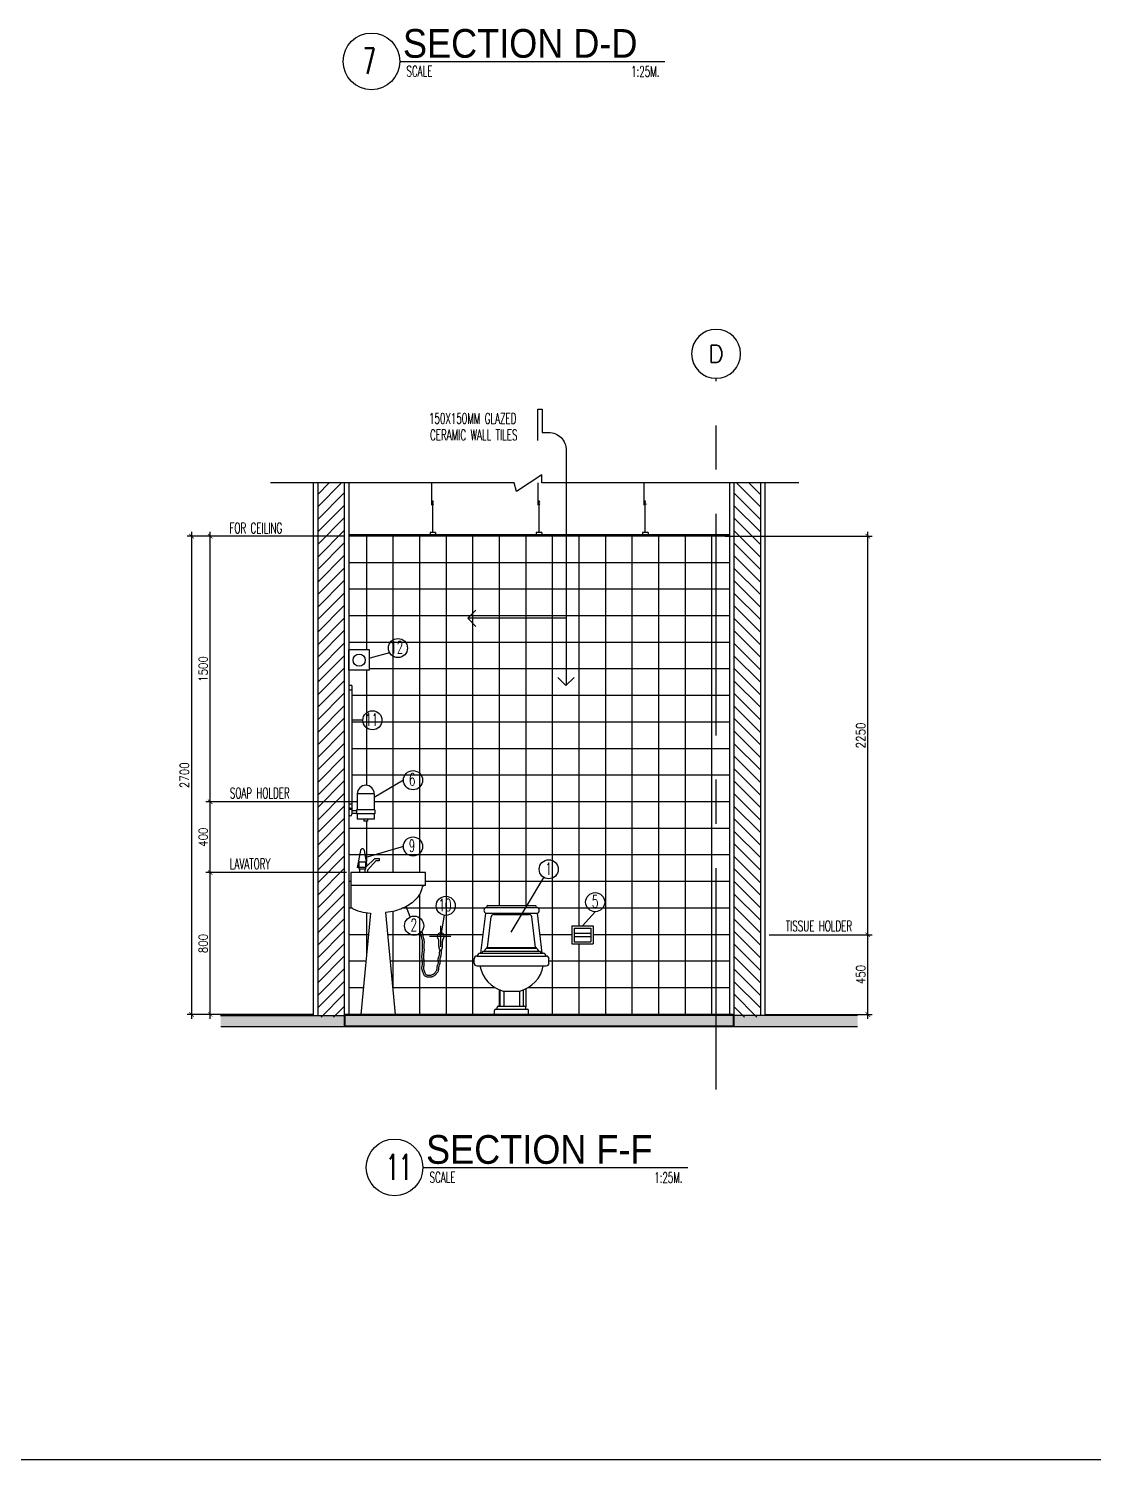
# Model space of a CAD drawing. Extents: x -263967 to -235090, y 196485 to 216410.
# Drawn here: x -250248 to -244234, y 196485 to 204562 of the extents above; entities that cross this region are included whole.
import ezdxf
from ezdxf.enums import TextEntityAlignment as Align

# ---------------------------------------------------------------- set-up
doc = ezdxf.new("R2010")
doc.units = 0
doc.header["$LTSCALE"] = 500
doc.header["$MEASUREMENT"] = 0
for name, pattern in [('CENTER2', [1.125, 0.75, -0.125, 0.125, -0.125]), ('CENTERX2', [4, 2.5, -0.5, 0.5, -0.5]), ('DASHED', [0.75, 0.5, -0.25]), ('HIDDEN', [0.375, 0.25, -0.125]), ('HIDDEN2', [0.1875, 0.125, -0.0625])]:
    doc.linetypes.add(name, pattern=pattern)
doc.layers.get('0').update_dxf_attribs({"linetype": 'CONTINUOUS'})
doc.layers.get('DEFPOINTS').update_dxf_attribs({"linetype": 'CONTINUOUS'})
for name, color, linetype in [('A-SFIX', 2, 'CONTINUOUS'), ('AX-CR', 2, 'CONTINUOUS'), ('AX-TXT', 2, 'CONTINUOUS'), ('AXES', 11, 'CENTERX2'), ('AXIS', 11, 'CENTER2'), ('DIM1', 2, 'CONTINUOUS'), ('Dimout', 4, 'CONTINUOUS'), ('DW', 7, 'CONTINUOUS'), ('ELE', 3, 'CONTINUOUS'), ('ELV', 7, 'CONTINUOUS'), ('FIX', 2, 'CONTINUOUS'), ('HatchA', 11, 'CONTINUOUS'), ('Plaster', 7, 'CONTINUOUS'), ('SANI', 2, 'CONTINUOUS'), ('SETTING', 3, 'CONTINUOUS'), ('Tile', 5, 'CONTINUOUS'), ('TITLE', 1, 'CONTINUOUS'), ('TXT', 2, 'CONTINUOUS'), ('TXT1', 2, 'CONTINUOUS'), ('WALL', 6, 'CONTINUOUS'), ('WallPartition', 2, 'CONTINUOUS'), ('Windows', 9, 'CONTINUOUS')]:
    doc.layers.add(name, color=color, linetype=linetype)
doc.styles.add('DIM', font='simplex.shx', dxfattribs={"width": 0.85})
doc.styles.add('ROMANS', font='romans.shx', dxfattribs={"width": 0.6})
doc.styles.add('TTXT', font='swisse.ttf', dxfattribs={"width": 0.9})
doc.dimstyles.new('DIM1-25', dxfattribs={"dimscale": 25, "dimtxt": 2, "dimasz": 1, "dimexe": 1, "dimexo": 1, "dimgap": 0.6, "dimtad": 1, "dimdec": 0, "dimdsep": 46, "dimtxsty": 'DIM', "dimblk1": 'ARCHTICK', "dimblk2": 'ARCHTICK', "dimsah": 1, "dimcen": 0.09, "dimdle": 1, "dimclrd": 256, "dimclrt": 2, "dimadec": 0, "dimazin": 0, "dimtfac": 1, "dimtdec": 0, "dimtix": 1, "dimtmove": 1, "dimatfit": 3, "dimldrblk": 'ARCHTICK', "dimfxl": 0, "dimtvp": 2, "dimtolj": 1, "dimtzin": 0, "dimarcsym": 0})

# ---------------------------------------------------------------- blocks, each defined once
blk = doc.blocks.new('A$C69CD438C')
at = {"layer": 'A-SFIX'}
for p, q in [((38.4, 345.8, 658.7), (65.9, 570.8, 658.7)), ((65.9, 603.8, 658.7), (356.8, 603.8, 658.7)), ((65.9, 570.8, 658.7), (356.8, 570.8, 658.7)), ((76.8, 614.7, 658.7), (345.8, 614.7, 658.7)), ((384.2, 345.8, 658.7), (356.8, 570.8, 658.7)), ((75.6, 378.7, 658.7), (96.7, 551.5, 658.7)), ((111.9, 565, 658.7), (310.7, 565, 658.7)), ((347, 378.7, 658.7), (326, 551.5, 658.7)), ((15.4, 329.3, 658.7), (407.3, 329.3, 658.7)), ((32.9, 345.8, 658.7), (389.7, 345.8, 658.7)), ((51.2, 356.8, 658.7), (371.4, 356.8, 658.7)), ((70, 373.2, 658.7), (352.6, 373.2, 658.7)), ((75.6, 378.7, 658.7), (347, 378.7, 658.7)), ((0, 289.8, 658.7), (0, 314, 658.7)), ((15.4, 274.4, 658.7), (407.3, 274.4, 658.7)), ((422.6, 289.8, 658.7), (422.6, 314, 658.7)), ((145.5, 137.8, 658.7), (145.5, 46.1, 658.7)), ((164.7, 131.7, 658.7), (258, 131.7, 658.7)), ((167.4, 131.7, 658.7), (167.4, 46.1, 658.7)), ((255.2, 131.7, 658.7), (255.2, 46.1, 658.7)), ((277.2, 137.8, 658.7), (277.2, 46.1, 658.7)), ((115.6, 0, 658.7), (115.6, 23.1, 658.7)), ((307.1, 0), (115.6, 0)), ((122.2, 29.6, 658.7), (300.5, 29.6, 658.7)), ((130.5, 29.6, 658.7), (130.5, 39.5, 658.7)), ((137.1, 46.1, 658.7), (285.5, 46.1, 658.7)), ((292.1, 29.6, 658.7), (292.1, 39.5, 658.7)), ((307.1, 0, 658.7), (307.1, 23.1, 658.7))]:
    blk.add_line(p, q, dxfattribs=at)
for centre, radius, start, end in [((72.7, 587.3, 658.7), 17.8, 112.61986, 247.38014), ((79.6, 606.5, 658.7), 8.68, 108.43495, 198.43495), ((343, 606.5, 658.7), 8.68, 341.56505, 71.56505), ((349.9, 587.3, 658.7), 17.8, 292.61986, 67.38014), ((111.9, 549.6, 658.7), 15.4, 90, 173.04704), ((310.7, 549.6, 658.7), 15.4, 6.95296, 90), ((15.4, 314, 658.7), 15.4, 90, 180), ((35.7, 326.6, 658.7), 19.4, 98.1301, 171.8699), ((58.5, 343.3, 658.7), 15.3, 118.30463, 170.72602), ((92.8, 342.2, 658.7), 38.5, 126.28859, 157.78628), ((76.4, 372.4, 658.7), 6.42, 96.98527, 172.09737), ((346.2, 372.4, 658.7), 6.42, 7.90263, 83.01473), ((329.8, 342.2, 658.7), 38.5, 22.21372, 53.71141), ((364.2, 343.3, 658.7), 15.3, 9.27398, 61.69537), ((387, 326.6, 658.7), 19.4, 8.1301, 81.8699), ((407.3, 314, 658.7), 15.4, 0, 90), ((15.4, 289.8, 658.7), 15.4, 180, 270), ((208.2, 304.1, 658.7), 177.8, 189.59805, 255.82073), ((214.4, 304.1, 658.7), 177.8, 284.17927, 350.40195), ((407.3, 289.8, 658.7), 15.4, 270, 0), ((122.2, 23.1, 658.7), 6.59, 90, 180), ((137.1, 39.5, 658.7), 6.59, 90, 180), ((285.5, 39.5, 658.7), 6.59, 0, 90), ((300.5, 23.1, 658.7), 6.59, 0, 90)]:
    blk.add_arc(centre, radius, start, end, dxfattribs=at)
blk = doc.blocks.new('A0-BOX')
at = {"layer": 'TITLE'}
blk.add_line((0, 0), (113.3, 0), dxfattribs=at)
blk = doc.blocks.new('walling')
at = {"layer": 'ELV'}
blk.add_line((0.1363, -1.1797), (-0.4198, -1.1797), dxfattribs=at)
blk.add_lwpolyline([(-0.025, -0.176), (-0.025, 0), (0, 0), (0, -0.1306), (0.0363, -0.1306, -0.414214), (0.1363, -0.2306), (0.1363, -1.5582)], format="xyb", dxfattribs=at)
at = {"layer": 'WALL'}
for p, q in [((-0.4198, -1.1797), (-0.3736, -1.1334)), ((-0.4198, -1.1797), (-0.3736, -1.2259)), ((0.1345, -1.56), (0.0882, -1.5137)), ((0.1345, -1.56), (0.1808, -1.5137))]:
    blk.add_line(p, q, dxfattribs=at)
at = {"layer": 'TXT', "style": 'ROMANS', "width": 0.6}
for s, p in [('150X150MM GLAZED', (-0.639, -0.0816)), ('CERAMIC WALL TILES', (-0.6331, -0.1746))]:
    blk.add_text(s, height=0.06, dxfattribs=at).set_placement(p)
blk = doc.blocks.new('_ARCHTICK')
at = {"color": 0, "linetype": 'ByBlock', "const_width": 0.15}
blk.add_lwpolyline([(-0.5, -0.5), (0.5, 0.5)], dxfattribs=at)
blk = doc.blocks.new('*D295')
at = {"layer": 'DEFPOINTS', "color": 0}
for p in [(-246338.9, 201697.2), (-245508.3, 201697.2), (-246090.3, 199447.2)]:
    blk.add_point(p, dxfattribs=at)
at = {"layer": 'Dimout', "color": 0, "lineweight": -2}
for p, q in [((-246313.9, 201697.2), (-245483.3, 201697.2)), ((-246065.3, 199447.2), (-245483.3, 199447.2))]:
    blk.add_line(p, q, dxfattribs=at)
at = {"layer": 'Dimout', "lineweight": -2}
blk.add_line((-245508.3, 199422.2), (-245508.3, 201722.2), dxfattribs=at)
at = {"layer": 'Dimout', "lineweight": -2, "xscale": 25, "yscale": 25, "zscale": 25}
for p, rotation in [((-245508.3, 201697.2), 90), ((-245508.3, 199447.2), 270)]:
    blk.add_blockref('_ARCHTICK', p, dxfattribs=dict(at, rotation=rotation))
at = {"layer": 'Dimout', "color": 2, "insert": (-245548.3, 200572.2), "char_height": 50, "attachment_point": 5, "rotation": 90, "style": 'DIM'}
blk.add_mtext('\\A1;2250', dxfattribs=at)
blk = doc.blocks.new('*D294')
at = {"layer": 'DEFPOINTS', "color": 0}
for p in [(-249222.3, 201697.2), (-249328.1, 198997.2), (-249222.3, 198997.2)]:
    blk.add_point(p, dxfattribs=at)
at = {"layer": 'Dimout', "color": 0, "lineweight": -2}
for p, q in [((-249247.3, 201697.2), (-249353.1, 201697.2)), ((-249247.3, 198997.2), (-249353.1, 198997.2))]:
    blk.add_line(p, q, dxfattribs=at)
at = {"layer": 'Dimout', "lineweight": -2}
blk.add_line((-249328.1, 201722.2), (-249328.1, 198972.2), dxfattribs=at)
at = {"layer": 'Dimout', "lineweight": -2, "xscale": 25, "yscale": 25, "zscale": 25}
for p, rotation in [((-249328.1, 201697.2), 90), ((-249328.1, 198997.2), 270)]:
    blk.add_blockref('_ARCHTICK', p, dxfattribs=dict(at, rotation=rotation))
at = {"layer": 'Dimout', "color": 2, "insert": (-249368.1, 200347.2), "char_height": 50, "attachment_point": 5, "rotation": 90, "style": 'DIM'}
blk.add_mtext('\\A1;2700', dxfattribs=at)
blk = doc.blocks.new('*D293')
at = {"layer": 'DEFPOINTS', "color": 0}
for p in [(-249222.3, 201697.2), (-248440.3, 201697.2), (-248391.7, 200197.2)]:
    blk.add_point(p, dxfattribs=at)
at = {"layer": 'Dimout', "color": 0, "lineweight": -2}
for p, q in [((-248465.3, 201697.2), (-249247.3, 201697.2)), ((-248416.7, 200197.2), (-249247.3, 200197.2))]:
    blk.add_line(p, q, dxfattribs=at)
at = {"layer": 'Dimout', "lineweight": -2}
blk.add_line((-249222.3, 200172.2), (-249222.3, 201722.2), dxfattribs=at)
at = {"layer": 'Dimout', "lineweight": -2, "xscale": 25, "yscale": 25, "zscale": 25}
for p, rotation in [((-249222.3, 201697.2), 90), ((-249222.3, 200197.2), 270)]:
    blk.add_blockref('_ARCHTICK', p, dxfattribs=dict(at, rotation=rotation))
at = {"layer": 'Dimout', "color": 2, "insert": (-249262.3, 200947.2), "char_height": 50, "attachment_point": 5, "rotation": 90, "style": 'DIM'}
blk.add_mtext('\\A1;1500', dxfattribs=at)
blk = doc.blocks.new('*D292')
at = {"layer": 'DEFPOINTS', "color": 0}
for p in [(-249222.3, 200197.2), (-248391.7, 200197.2), (-248427.5, 199797.6)]:
    blk.add_point(p, dxfattribs=at)
at = {"layer": 'Dimout', "color": 0, "lineweight": -2}
for p, q in [((-248416.7, 200197.2), (-249247.3, 200197.2)), ((-248452.5, 199797.6), (-249247.3, 199797.6))]:
    blk.add_line(p, q, dxfattribs=at)
at = {"layer": 'Dimout', "lineweight": -2}
blk.add_line((-249222.3, 199772.6), (-249222.3, 200222.2), dxfattribs=at)
at = {"layer": 'Dimout', "lineweight": -2, "xscale": 25, "yscale": 25, "zscale": 25}
for p, rotation in [((-249222.3, 200197.2), 90), ((-249222.3, 199797.6), 270)]:
    blk.add_blockref('_ARCHTICK', p, dxfattribs=dict(at, rotation=rotation))
at = {"layer": 'Dimout', "color": 2, "insert": (-249262.3, 199997.4), "char_height": 50, "attachment_point": 5, "rotation": 90, "style": 'DIM'}
blk.add_mtext('\\A1;400', dxfattribs=at)
blk = doc.blocks.new('*D291')
at = {"layer": 'DEFPOINTS', "color": 0}
for p in [(-249222.3, 199797.6), (-248427.5, 199797.6), (-248614.5, 198997.2)]:
    blk.add_point(p, dxfattribs=at)
at = {"layer": 'Dimout', "lineweight": -2}
blk.add_line((-249222.3, 198972.2), (-249222.3, 199822.6), dxfattribs=at)
at = {"layer": 'Dimout', "color": 0, "lineweight": -2}
for p, q in [((-248452.5, 199797.6), (-249247.3, 199797.6)), ((-248639.5, 198997.2), (-249247.3, 198997.2))]:
    blk.add_line(p, q, dxfattribs=at)
at = {"layer": 'Dimout', "lineweight": -2, "xscale": 25, "yscale": 25, "zscale": 25}
for p, rotation in [((-249222.3, 199797.6), 90), ((-249222.3, 198997.2), 270)]:
    blk.add_blockref('_ARCHTICK', p, dxfattribs=dict(at, rotation=rotation))
at = {"layer": 'Dimout', "color": 2, "insert": (-249262.3, 199397.4), "char_height": 50, "attachment_point": 5, "rotation": 90, "style": 'DIM'}
blk.add_mtext('\\A1;800', dxfattribs=at)
blk = doc.blocks.new('*D290')
at = {"layer": 'DEFPOINTS', "color": 0}
for p in [(-246090.3, 199447.2), (-245508.3, 199447.2), (-246116.1, 198997.2)]:
    blk.add_point(p, dxfattribs=at)
at = {"layer": 'Dimout', "color": 0, "lineweight": -2}
for p, q in [((-246065.3, 199447.2), (-245483.3, 199447.2)), ((-246091.1, 198997.2), (-245483.3, 198997.2))]:
    blk.add_line(p, q, dxfattribs=at)
at = {"layer": 'Dimout', "lineweight": -2}
blk.add_line((-245508.3, 198972.2), (-245508.3, 199472.2), dxfattribs=at)
at = {"layer": 'Dimout', "lineweight": -2, "xscale": 25, "yscale": 25, "zscale": 25}
for p, rotation in [((-245508.3, 199447.2), 90), ((-245508.3, 198997.2), 270)]:
    blk.add_blockref('_ARCHTICK', p, dxfattribs=dict(at, rotation=rotation))
at = {"layer": 'Dimout', "color": 2, "insert": (-245548.3, 199222.2), "char_height": 50, "attachment_point": 5, "rotation": 90, "style": 'DIM'}
blk.add_mtext('\\A1;450', dxfattribs=at)
blk = doc.blocks.new('A$C24F356C9')
at = {"layer": 'SANI'}
for p, q in [((0, 0.1021), (0.12, 0.1021)), ((0, 0.1021), (0, 0)), ((0.0128, 0.0893), (0.1072, 0.0893)), ((0.0128, 0.0893), (0.0128, 0.0128)), ((0.1072, 0.0893), (0.1072, 0.0128)), ((0.12, 0.1021), (0.12, 0)), ((0, 0), (0.12, 0)), ((0.0128, 0.0606), (0.1072, 0.0606)), ((0.0128, 0.0414), (0.1072, 0.0414)), ((0.0128, 0.0128), (0.1072, 0.0128))]:
    blk.add_line(p, q, dxfattribs=at)
blk = doc.blocks.new('A$C54676CD1')
at = {"layer": 'AXIS', "linetype": 'CENTER2', "ltscale": 10}
for p, q in [((0.1153, 0.1709), (0.1153, 0.29)), ((0.1716, 0.2302), (0.0525, 0.2302))]:
    blk.add_line(p, q, dxfattribs=at)
at = {"layer": 'DIM1', "linetype": 'HIDDEN'}
for points in [[(0.1196, 0.156), (0.1183, 0.1482), (0.1175, 0.142), (0.117, 0.1369), (0.1167, 0.1328), (0.1165, 0.1294), (0.1164, 0.1262), (0.1161, 0.1231), (0.1155, 0.1198), (0.1146, 0.1167), (0.1135, 0.1137), (0.1124, 0.1111), (0.1114, 0.1087), (0.1105, 0.1066), (0.1099, 0.1048), (0.1094, 0.1033), (0.1092, 0.1022), (0.1092, 0.1011), (0.1093, 0.0997), (0.1095, 0.0979), (0.1099, 0.0957), (0.1104, 0.0932), (0.1108, 0.0902), (0.111, 0.0869), (0.1109, 0.0832), (0.1103, 0.0796), (0.1094, 0.0762), (0.1084, 0.0731), (0.1073, 0.0702), (0.1063, 0.0674), (0.1053, 0.0648), (0.1046, 0.0625), (0.104, 0.0602), (0.1036, 0.058), (0.1033, 0.0555), (0.1031, 0.0527), (0.1028, 0.0497), (0.1025, 0.0464), (0.102, 0.0428), (0.1012, 0.039), (0.1, 0.0351), (0.0983, 0.0312), (0.0963, 0.0275), (0.094, 0.0241), (0.0915, 0.0208), (0.0889, 0.0178), (0.0862, 0.0149), (0.0834, 0.0123), (0.0806, 0.01), (0.0778, 0.0079), (0.0749, 0.0061), (0.0719, 0.0045), (0.0689, 0.0032), (0.0658, 0.0022), (0.0627, 0.0014), (0.0595, 0.0008), (0.0563, 0.0004), (0.0529, 0.0001), (0.0494, 0), (0.0458, 0.0001), (0.042, 0.0004), (0.0382, 0.001), (0.0344, 0.0021), (0.0306, 0.0036), (0.0269, 0.0059), (0.0237, 0.0088), (0.0212, 0.012), (0.0194, 0.0153), (0.018, 0.0186), (0.0169, 0.0217), (0.016, 0.0246), (0.0152, 0.0273), (0.0145, 0.0298), (0.0137, 0.0322), (0.0128, 0.0347), (0.0119, 0.0374), (0.011, 0.0402), (0.0102, 0.0433), (0.0095, 0.0465), (0.0091, 0.05), (0.0089, 0.0537), (0.0092, 0.0573), (0.0097, 0.0607), (0.0103, 0.064), (0.011, 0.0671), (0.0116, 0.0702), (0.012, 0.0732), (0.0124, 0.0763), (0.0125, 0.0795), (0.0124, 0.0831), (0.012, 0.087), (0.0115, 0.0913), (0.0109, 0.0959), (0.0102, 0.1007), (0.0096, 0.1057), (0.0092, 0.1108), (0.009, 0.1161), (0.009, 0.1212), (0.0094, 0.1262), (0.0099, 0.1309), (0.0105, 0.1354), (0.0111, 0.1396), (0.0117, 0.1435), (0.0122, 0.1471), (0.0125, 0.1503), (0.0126, 0.1533), (0.0126, 0.1563), (0.0125, 0.1592), (0.0123, 0.1622), (0.012, 0.1652), (0.0118, 0.1684), (0.0116, 0.1717), (0.0115, 0.1752), (0.0116, 0.1787), (0.0118, 0.1822), (0.012, 0.1855), (0.0123, 0.1887), (0.0126, 0.1917), (0.0127, 0.1946), (0.0128, 0.1973), (0.0128, 0.1998), (0.0125, 0.2023), (0.0121, 0.2051), (0.0113, 0.2089), (0.0101, 0.214), (0.0085, 0.2207), (0.0062, 0.2293), (0.0034, 0.2403), (0, 0.254)], [(0.1097, 0.1576), (0.1084, 0.1496), (0.1076, 0.1431), (0.107, 0.1378), (0.1067, 0.1334), (0.1066, 0.1299), (0.1064, 0.127), (0.1062, 0.1244), (0.1057, 0.1221), (0.1051, 0.1197), (0.1042, 0.1174), (0.1032, 0.115), (0.1022, 0.1127), (0.1012, 0.1103), (0.1004, 0.1079), (0.0997, 0.1056), (0.0993, 0.1032), (0.0992, 0.1009), (0.0993, 0.0986), (0.0997, 0.0963), (0.1001, 0.0939), (0.1005, 0.0916), (0.1009, 0.0892), (0.101, 0.0867), (0.1009, 0.0842), (0.1005, 0.0817), (0.0998, 0.0791), (0.099, 0.0764), (0.098, 0.0737), (0.0969, 0.0709), (0.0959, 0.0681), (0.095, 0.0653), (0.0942, 0.0624), (0.0937, 0.0595), (0.0933, 0.0565), (0.0931, 0.0535), (0.0929, 0.0506), (0.0926, 0.0476), (0.0922, 0.0446), (0.0915, 0.0416), (0.0906, 0.0386), (0.0893, 0.0356), (0.0877, 0.0327), (0.0858, 0.0298), (0.0837, 0.0271), (0.0815, 0.0245), (0.0792, 0.0221), (0.0768, 0.0198), (0.0745, 0.0179), (0.0722, 0.0162), (0.0699, 0.0148), (0.0676, 0.0136), (0.0653, 0.0126), (0.063, 0.0118), (0.0605, 0.0112), (0.0579, 0.0107), (0.0552, 0.0103), (0.0523, 0.0101), (0.0493, 0.01), (0.0463, 0.0101), (0.0433, 0.0103), (0.0404, 0.0108), (0.0376, 0.0116), (0.0351, 0.0126), (0.0329, 0.0139), (0.0311, 0.0156), (0.0296, 0.0176), (0.0283, 0.0198), (0.0273, 0.0222), (0.0264, 0.0248), (0.0256, 0.0274), (0.0248, 0.0301), (0.024, 0.0328), (0.0232, 0.0354), (0.0223, 0.038), (0.0214, 0.0405), (0.0206, 0.043), (0.0199, 0.0456), (0.0194, 0.0482), (0.019, 0.0508), (0.019, 0.0535), (0.0192, 0.0562), (0.0196, 0.0591), (0.0201, 0.062), (0.0208, 0.0652), (0.0214, 0.0685), (0.022, 0.0719), (0.0223, 0.0756), (0.0225, 0.0795), (0.0223, 0.0837), (0.022, 0.088), (0.0214, 0.0926), (0.0208, 0.0972), (0.0201, 0.102), (0.0196, 0.1067), (0.0192, 0.1115), (0.019, 0.1162), (0.019, 0.1208), (0.0193, 0.1253), (0.0198, 0.1297), (0.0204, 0.134), (0.021, 0.1381), (0.0216, 0.1421), (0.0221, 0.146), (0.0225, 0.1497), (0.0226, 0.1532), (0.0226, 0.1565), (0.0225, 0.1598), (0.0222, 0.1629), (0.022, 0.166), (0.0217, 0.1691), (0.0216, 0.1721), (0.0215, 0.1752), (0.0216, 0.1783), (0.0217, 0.1815), (0.022, 0.1846), (0.0223, 0.1878), (0.0225, 0.191), (0.0227, 0.1942), (0.0228, 0.1973), (0.0227, 0.2004), (0.0225, 0.2035), (0.0219, 0.2069), (0.0211, 0.2111), (0.0199, 0.2163), (0.0182, 0.2231), (0.0159, 0.2318), (0.0131, 0.2428), (0.0097, 0.2564)]]:
    blk.add_lwpolyline(points, dxfattribs=at)
at = {"layer": 'DIM1'}
blk.add_circle((0.0046, 0.2544), 0.00364, dxfattribs=at)
at = {"layer": 'SETTING'}
for p, q in [((0.1037, 0.2112), (0.0958, 0.229)), ((0.1053, 0.1733), (0.1053, 0.2039)), ((0.1067, 0.1648), (0.1058, 0.1685)), ((0.1089, 0.1585), (0.1067, 0.1648)), ((0.1223, 0.1606), (0.1235, 0.1639)), ((0.124, 0.1658), (0.1247, 0.1685)), ((0.1253, 0.1733), (0.1253, 0.2039)), ((0.1268, 0.2112), (0.1347, 0.229)), ((0.1144, 0.1503), (0.1089, 0.1585)), ((0.1147, 0.1503), (0.1205, 0.1567))]:
    blk.add_line(p, q, dxfattribs=at)
for centre, radius, start, end in [((0.1153, 0.2302), 0.02, 4.77123, 175.22877), ((0.1013, 0.2314), 0.006, 175.22877, 203.96841), ((0.0873, 0.2039), 0.018, 0, 23.96841), ((0.0973, 0.206), 0.008, 0, 23.96841), ((0.1253, 0.1733), 0.02, 180, 193.70485), ((0.1046, 0.1705), 0.02, 340.75167, 346.29515), ((0.1053, 0.1733), 0.02, 346.29515, 0), ((0.1433, 0.2039), 0.018, 156.03159, 180), ((0.1333, 0.206), 0.008, 156.03159, 180), ((0.1292, 0.2314), 0.006, 336.03159, 4.77123), ((0.1034, 0.1672), 0.02, 328.31381, 340.75167)]:
    blk.add_arc(centre, radius, start, end, dxfattribs=at)
blk = doc.blocks.new('AXU')
at = {"layer": 'AX-CR'}
blk.add_circle((0, 350), 350, dxfattribs=at)
at = {"layer": 'AX-TXT', "style": 'ROMANS'}
blk.add_attdef('AX', text='', height=250, dxfattribs=at).set_placement((0, 350), align=Align.MIDDLE)
blk = doc.blocks.new('GAN')
for p, q in [((-0.0212, 0.1644), (-0.0212, 0.29)), ((-0.0155, 0.01), (-0.0155, 0.1918)), ((0, 0.01), (-0.031, 0.01)), ((-0.031, 0.01), (-0.031, 0)), ((0, 0.01), (0, 0))]:
    blk.add_line(p, q)
blk.add_lwpolyline([(-0.0118, 0.184), (-0.024, 0.1754), (-0.0113, 0.1703)])

msp = doc.modelspace()

# ---------------------------------------------------------------- hatches: boundary and pattern name
at = {"layer": 'HatchA'}
h = msp.add_hatch(dxfattribs=at)
h.set_pattern_fill('ANSI31', color=256, scale=400, style=0)
h.set_pattern_definition([(45, (-59355.32, 17416.216), (-35.355339, 35.355339), [])])
h.paths.add_polyline_path([(-248465.3, 201997.2), (-248615.3, 201997.2), (-248615.3, 198982.2), (-248465.3, 198982.2)])
h = msp.add_hatch(dxfattribs=at)
h.set_pattern_fill('ANSI31', color=256, scale=400, style=0)
h.set_pattern_definition([(135, (-435375.3, 17416.216), (35.355339, 35.355339), [])])
h.paths.add_polyline_path([(-246265.3, 201997.2), (-246115.3, 201997.2), (-246115.3, 198982.2), (-246265.3, 198982.2)])
at = {"layer": 'Windows'}
h = msp.add_hatch(dxfattribs=at)
h.set_pattern_fill('AR-SAND', color=256, scale=25, style=0)
h.set_pattern_definition([(37.5, (-464.006, 0), (-1.574834, 48.170594), [0, -38, 0, -42.5, 0, -40.625]), (7.5, (-464.006, 0), (44.244418, 70.553652), [0, -20.5, 0, -34.25, 0, -13.125]), (327.5, (-494.756, 0), (77.8535465, 0.1414763), [0, -12.5, 0, -45, 0, -58.75]), (317.5, (-494.756, 0), (75.153165, 21.941889), [0, -6.25, 0, -29.5, 0, -33.75])])
h.paths.add_polyline_path([(-248465.3, 198991.2), (-249164.2, 198991.2), (-249164.2, 198927.2), (-248465.3, 198927.2)])
h.paths.add_polyline_path([(-246365.3, 198991.2), (-248461.3, 198991.2), (-248461.3, 198931.2), (-246365.3, 198931.2)])
h.paths.add_polyline_path([(-245566.4, 198991.2), (-246265.3, 198991.2), (-246265.3, 198927.2), (-245566.4, 198927.2)])
h.paths.add_polyline_path([(-246269.3, 198991.2), (-246365.3, 198991.2), (-246365.3, 198931.2), (-246269.3, 198931.2)])

# ---------------------------------------------------------------- linework, layer by layer
msp.add_line((-248436.6, 201707.2), (-246294, 201707.2))
at = {"layer": 'AXES'}
msp.add_line((-246365.3, 198572.5), (-246365.3, 202588.3), dxfattribs=at)
at = {"layer": 'DW'}
for p, q in [((-248209.9, 201039.2), (-248321.4, 201009.2)), ((-248360.2, 200657.7), (-248422.2, 200657.7)), ((-248131.1, 200319.4), (-248295.9, 200222.4)), ((-248131, 199945.1), (-248344.2, 199883.4)), ((-247521.9, 199462.3), (-247338.1, 199770.2)), ((-248092.7, 199547.4), (-248116.5, 199605.6)), ((-247901.3, 199557.1), (-247920.3, 199447.4)), ((-247048.2, 199577), (-247120.3, 199497.2))]:
    msp.add_line(p, q, dxfattribs=at)
at = {"layer": 'ELE'}
msp.add_lwpolyline([(-245897.5, 201997.2), (-247349.6, 201997.2), (-247349.6, 202042.4), (-247493, 201949), (-247504.9, 201997.2), (-247771.7, 201997.2), (-248882, 201997.2)], dxfattribs=at)
at = {"layer": 'FIX', "color": 2}
for centre in [(-248162.1, 201065.4), (-248306.2, 200657.7), (-248077.1, 200319.4), (-248077.1, 199945.1), (-247310.5, 199816.5), (-247892.1, 199610.3), (-247048.2, 199630.9), (-248070.7, 199498.1)]:
    msp.add_circle(centre, 54, dxfattribs=at)
at = {"layer": 'Plaster'}
for p, q in [((-248640.3, 201997.2), (-248640.3, 198991.2)), ((-248440.3, 201997.2), (-248440.3, 198997.2)), ((-246290.3, 201997.2), (-246290.3, 198997.2)), ((-246090.3, 201997.2), (-246090.3, 198991.2)), ((-248436.6, 201707.2), (-248436.6, 201697.2)), ((-248436.6, 201707.2), (-248436.6, 201697.2)), ((-246294, 201707.2), (-246294, 201697.2)), ((-246294, 201707.2), (-246294, 201697.2)), ((-249164.2, 198994.2), (-248640.3, 198994.2)), ((-246265.3, 198997.2), (-248465.3, 198997.2)), ((-246265.3, 198991.2), (-248465.3, 198991.2)), ((-245566.4, 198994.2), (-246090.3, 198994.2))]:
    msp.add_line(p, q, dxfattribs=at)
at = {"layer": 'SANI', "color": 6}
for p, q in [((-248151.6, 204377.3), (-246655.5, 204377.3)), ((-248021.2, 198133.5), (-246525.1, 198133.5))]:
    msp.add_line(p, q, dxfattribs=at)
at = {"layer": 'SANI'}
for p, q in [((-248323.5, 201054.8), (-248438.6, 201054.8)), ((-248438.6, 200939.7), (-248438.6, 201054.8)), ((-248323.5, 200939.7), (-248323.5, 201054.8)), ((-248323.5, 200939.7), (-248438.6, 200939.7)), ((-248422.2, 200854.8), (-248440.3, 200854.8)), ((-248422.2, 200828.5), (-248440.3, 200828.5)), ((-248422.2, 200854.8), (-248422.2, 200154.8)), ((-248295.9, 200242.7), (-248391.7, 200242.7)), ((-248391.7, 200242.7), (-248391.7, 200151.7)), ((-248295.9, 200242.7), (-248295.9, 200151.7)), ((-248422.2, 200183.5), (-248440.3, 200183.5)), ((-248422.2, 200154.8), (-248440.3, 200154.8)), ((-248431.8, 200162), (-248437.5, 200162)), ((-248422.2, 200152.4), (-248422.2, 200127.1)), ((-248395.6, 200146.5), (-248422.2, 200146.5)), ((-248292, 200151.7), (-248395.6, 200151.7)), ((-248395.6, 200151.7), (-248395.6, 200128.7)), ((-248292, 200151.7), (-248292, 200128.7)), ((-248431.8, 200117.5), (-248437.5, 200117.5)), ((-248395.6, 200131.2), (-248422.2, 200131.2)), ((-248292, 200128.7), (-248395.6, 200128.7)), ((-248391.7, 200128.7), (-248391.7, 200100.3)), ((-248295.9, 200100.3), (-248391.7, 200100.3)), ((-248354.3, 200100.3), (-248354.3, 200088.8)), ((-248333.2, 200088.8), (-248354.3, 200088.8)), ((-248333.2, 200100.3), (-248333.2, 200088.8)), ((-248295.9, 200128.7), (-248295.9, 200100.3)), ((-248374.3, 199922.6), (-248391.8, 199826.4)), ((-248335.9, 199835.8), (-248351.7, 199922.6)), ((-248343.1, 199826.4), (-248391.8, 199826.4)), ((-248381.5, 199817.6), (-248381.5, 199855.9)), ((-248292.9, 199877.1), (-248343.1, 199828.9)), ((-248343.1, 199817.6), (-248343.1, 199856)), ((-248331.9, 199812.8), (-248285.4, 199866.1)), ((-248292.9, 199877.1), (-248265.8, 199877.1)), ((-248285.4, 199866.1), (-248265.8, 199866.1)), ((-248265.8, 199866.1), (-248265.8, 199877.1)), ((-248376.7, 199797.6), (-248376.7, 199817.6)), ((-248347.9, 199797.6), (-248347.9, 199817.6)), ((-248331.9, 199797.6), (-248331.9, 199812.8)), ((-248006.7, 199786.6), (-248006.7, 199797.6))]:
    msp.add_line(p, q, dxfattribs=at)
at = {"layer": 'SANI', "linetype": 'Continuous'}
for p, q in [((-248006.7, 199797.6), (-248427.5, 199797.6)), ((-248427.5, 199797.6), (-248427.5, 199599.8)), ((-248006.7, 199725.7), (-248006.7, 199797.2)), ((-248006.7, 199725.7), (-248427.5, 199725.7)), ((-248317.6, 199569.7), (-248371.5, 198997.2)), ((-248232.1, 199572), (-248178, 198997.2))]:
    msp.add_line(p, q, dxfattribs=at)
at = {"layer": 'SANI', "linetype": 'DASHED'}
msp.add_lwpolyline([(-248343.1, 199856), (-248381.5, 199855.9)], dxfattribs=at)
msp.add_lwpolyline([(-248343.1, 199817.6), (-248381.5, 199817.6, 0.499277)], format="xyb", dxfattribs=at)
at = {"layer": 'SANI', "linetype": 'Continuous'}
msp.add_lwpolyline([(-248008.3, 199725.7, 0.355712), (-248027.3, 199710.7, -0.103437), (-248042.6, 199671.4, -0.107169), (-248098.8, 199615.9, -0.077294), (-248175.4, 199582.5, -0.037007), (-248232.1, 199572, -0.037007)], format="xyb", dxfattribs=at)
at = {"layer": 'SANI'}
msp.add_circle((-248381, 200997.2), 34.4, dxfattribs=at)
for centre, radius, start, end in [((-248343.8, 200242.7), 47.9, 0, 180), ((-248431.8, 200152.4), 9.59, 0, 90), ((-248431.8, 200127.1), 9.59, 270, 0), ((-248363, 199920.3), 11.5, 9.52728, 170.47272)]:
    msp.add_arc(centre, radius, start, end, dxfattribs=at)
at = {"layer": 'SANI', "linetype": 'Continuous'}
msp.add_arc((-248311.4, 199806.5), 237, 240.6758, 268.50039, dxfattribs=at)
at = {"layer": 'Tile'}
for p, q in [((-246290.3, 201697.2), (-248440.3, 201697.2)), ((-248340.3, 201707.2), (-248340.3, 201054.8)), ((-248190.3, 201707.2), (-248190.3, 199797.6)), ((-248040.3, 201707.2), (-248040.3, 199797.6)), ((-247890.3, 201707.2), (-247890.3, 198997.2)), ((-247740.3, 201707.2), (-247740.3, 198997.2)), ((-247590.3, 201707.2), (-247590.3, 199612)), ((-247440.3, 201707.2), (-247440.3, 199612)), ((-247290.3, 201707.2), (-247290.3, 198997.2)), ((-247140.3, 201707.2), (-247140.3, 199497.2)), ((-246990.3, 201707.2), (-246990.3, 198997.2)), ((-246840.3, 201707.2), (-246840.3, 198997.2)), ((-246690.3, 201707.2), (-246690.3, 198997.2)), ((-246540.3, 201707.2), (-246540.3, 198997.2)), ((-246390.3, 201707.2), (-246390.3, 198997.2)), ((-246290.3, 201547.2), (-248440.3, 201547.2)), ((-246290.3, 201397.2), (-248440.3, 201397.2)), ((-246290.3, 201247.2), (-248440.3, 201247.2)), ((-246290.3, 201097.2), (-248440.3, 201097.2)), ((-248340.3, 200939.7), (-248340.3, 200290.5)), ((-246290.3, 200947.2), (-248323.5, 200947.2)), ((-246290.3, 200797.2), (-248422.2, 200797.2)), ((-246290.3, 200647.2), (-248422.2, 200647.2)), ((-246290.3, 200497.2), (-248422.2, 200497.2)), ((-246290.3, 200347.2), (-248422.2, 200347.2)), ((-248391.7, 200197.2), (-248422.2, 200197.2)), ((-246290.3, 200197.2), (-248295.9, 200197.2)), ((-248340.3, 200088.8), (-248340.3, 199859.9)), ((-246290.3, 200047.2), (-248440.3, 200047.2)), ((-246290.3, 199897.2), (-248440.3, 199897.2)), ((-248427.5, 199747.2), (-248440.3, 199747.2)), ((-246290.3, 199747.2), (-248006.7, 199747.2)), ((-248040.3, 199675.1), (-248040.3, 198997.2)), ((-248418.8, 199597.2), (-248440.3, 199597.2)), ((-248190.3, 199578.9), (-248190.3, 199127.9)), ((-247671.4, 199597.2), (-248133.6, 199597.2)), ((-246290.3, 199597.2), (-247369.2, 199597.2)), ((-248340.3, 199571.2), (-248340.3, 199328.6)), ((-248329.1, 199447.2), (-248440.3, 199447.2)), ((-247680.5, 199447.2), (-248220.4, 199447.2)), ((-247180.3, 199447.2), (-247360.1, 199447.2)), ((-246290.3, 199447.2), (-247060.3, 199447.2)), ((-247140.3, 199395.1), (-247140.3, 198997.2)), ((-248343.3, 199297.2), (-248440.3, 199297.2)), ((-247731.6, 199297.2), (-248206.3, 199297.2)), ((-246290.3, 199297.2), (-247309, 199297.2)), ((-248357.4, 199147.2), (-248440.3, 199147.2)), ((-247612.1, 199147.2), (-248192.1, 199147.2)), ((-247590.3, 199136.6), (-247590.3, 199043.3)), ((-247440.3, 199141), (-247440.3, 199039.9)), ((-246290.3, 199147.2), (-247428.5, 199147.2))]:
    msp.add_line(p, q, dxfattribs=at)
at = {"layer": 'TITLE', "color": 6}
for centre in [(-248311.6, 204377.3), (-248181.2, 198133.5)]:
    msp.add_circle(centre, 160, dxfattribs=at)
at = {"layer": 'WALL'}
for p, q in [((-248615.3, 201997.2), (-248615.3, 198991.2)), ((-248465.3, 201997.2), (-248465.3, 198927.2)), ((-246265.3, 201997.2), (-246265.3, 198927.2)), ((-246115.3, 201997.2), (-246115.3, 198991.2)), ((-249164.2, 198991.2), (-248465.3, 198991.2)), ((-248461.3, 198991.2), (-248461.3, 198931.2)), ((-246269.3, 198931.2), (-248461.3, 198931.2)), ((-246269.3, 198991.2), (-246269.3, 198931.2)), ((-245566.4, 198991.2), (-246265.3, 198991.2)), ((-245566.4, 198927.2), (-249163.3, 198927.2))]:
    msp.add_line(p, q, dxfattribs=at)
at = {"layer": 'WallPartition', "linetype": 'HIDDEN2', "const_width": 2}
msp.add_lwpolyline([(-246267.6, 198991.2), (-246267.6, 198929.2), (-248463.3, 198929.2), (-248463.3, 198991.2)], dxfattribs=at)

# ---------------------------------------------------------------- block references
for name, p, xscale, yscale, zscale in [('A0-BOX', (-263966.8, 196485.4), 250, 250, 250), ('GAN', (-247949.6, 201707.2), 1000, 1000, 1000), ('GAN', (-247349.6, 201707.2), 1000, 1000, 1000), ('GAN', (-246749.6, 201707.2), 1000, 1000, 1000)]:
    msp.add_blockref(name, p, dxfattribs=dict(xscale=xscale, yscale=yscale, zscale=zscale))
at = {"layer": 'A-SFIX'}
msp.add_blockref('A$C69CD438C', (-247731.6, 198997.2), dxfattribs=at)
at = {"layer": 'AXES'}
ref = msp.add_blockref('AXU', (-246365.3, 202864.3), dxfattribs=dict(at, xscale=-0.3942857142857143, yscale=0.3942857142857143, zscale=0.3942857142857143, rotation=180))
ref.add_attrib('AX', 'D', dxfattribs={"layer": 'AX-TXT', "color": 6, "height": 98.6, "style": 'ROMANS'}).set_placement((-246365.3, 202726.3), align=Align.MIDDLE)
at = {"layer": 'Plaster', "xscale": 1000, "yscale": 1000, "zscale": 1000}
for name, p in [('A$C54676CD1', (-248035.6, 199207)), ('A$C24F356C9', (-247180.3, 199395.1))]:
    msp.add_blockref(name, p, dxfattribs=at)
at = {"layer": 'WALL', "xscale": 1000, "yscale": 1000, "zscale": 1000}
msp.add_blockref('walling', (-247347.7, 202413.2), dxfattribs=at)

# ---------------------------------------------------------------- texts
at = {"layer": 'TITLE', "style": 'ROMANS', "width": 0.6}
for s, height, p in [('7', 143.9, (-248360.4, 204307.7)), ('11', 143.92, (-248230, 198063.9))]:
    msp.add_text(s, height=height, dxfattribs=at).set_placement(p)
at = {"layer": 'TXT', "style": 'ROMANS', "width": 0.6}
for s, height, p in [('SCALE', 60, (-248113.9, 204291.8)), ('1:25M.', 60, (-246845.3, 204290.4)), ('FOR CEILING', 60, (-249113.4, 201712.8)), ('12', 70, (-248205, 201034.5)), ('11', 70, (-248345.9, 200626.8)), ('6', 70, (-248099.8, 200288.6)), ('SOAP HOLDER', 60, (-249111.3, 200216.5)), ('9', 70, (-248100.9, 199914.2)), ('LAVATORY', 60, (-249111.3, 199816.8)), ('1', 70, (-247328.8, 199785.6)), ('5', 70, (-247066.5, 199600.1)), ('10', 70, (-247932.6, 199579.4)), ('2', 70, (-248090.3, 199467.3)), ('TISSUE HOLDER', 60, (-245971.7, 199466.4)), ('SCALE', 60, (-247983.5, 198048)), ('1:25M.', 60, (-246714.9, 198046.6))]:
    msp.add_text(s, height=height, dxfattribs=at).set_placement(p)
at = {"layer": 'TXT1', "color": 6, "style": 'TTXT', "width": 0.9}
for s, p in [('SECTION D-D', (-248133.8, 204397.7)), ('SECTION F-F', (-248003.4, 198153.9))]:
    msp.add_text(s, height=162.094, dxfattribs=at).set_placement(p)

# ---------------------------------------------------------------- dimensions: what is measured, and where the dimension line sits
at = {"layer": 'Dimout'}
for base, p1, p2, picture, middle in [((-249328.1, 198997.2), (-249222.3, 201697.2), (-249222.3, 198997.2), '*D294', (-249368.1, 200347.2)), ((-249222.3, 201697.2), (-248391.7, 200197.2), (-248440.3, 201697.2), '*D293', (-249262.3, 200947.2)), ((-245508.3, 201697.2), (-246090.3, 199447.2), (-246338.9, 201697.2), '*D295', (-245548.3, 200572.2)), ((-249222.3, 200197.2), (-248427.5, 199797.6), (-248391.7, 200197.2), '*D292', (-249262.3, 199997.4)), ((-249222.3, 199797.6), (-248614.5, 198997.2), (-248427.5, 199797.6), '*D291', (-249262.3, 199397.4)), ((-245508.3, 199447.2), (-246116.1, 198997.2), (-246090.3, 199447.2), '*D290', (-245548.3, 199222.2))]:
    dim = msp.add_linear_dim(base=base, p1=p1, p2=p2, angle=90, dimstyle='DIM1-25', dxfattribs=at)
    dim.commit()
    dim.dimension.update_dxf_attribs({"geometry": picture, "text_midpoint": middle})

doc.saveas('drawing.dxf')
